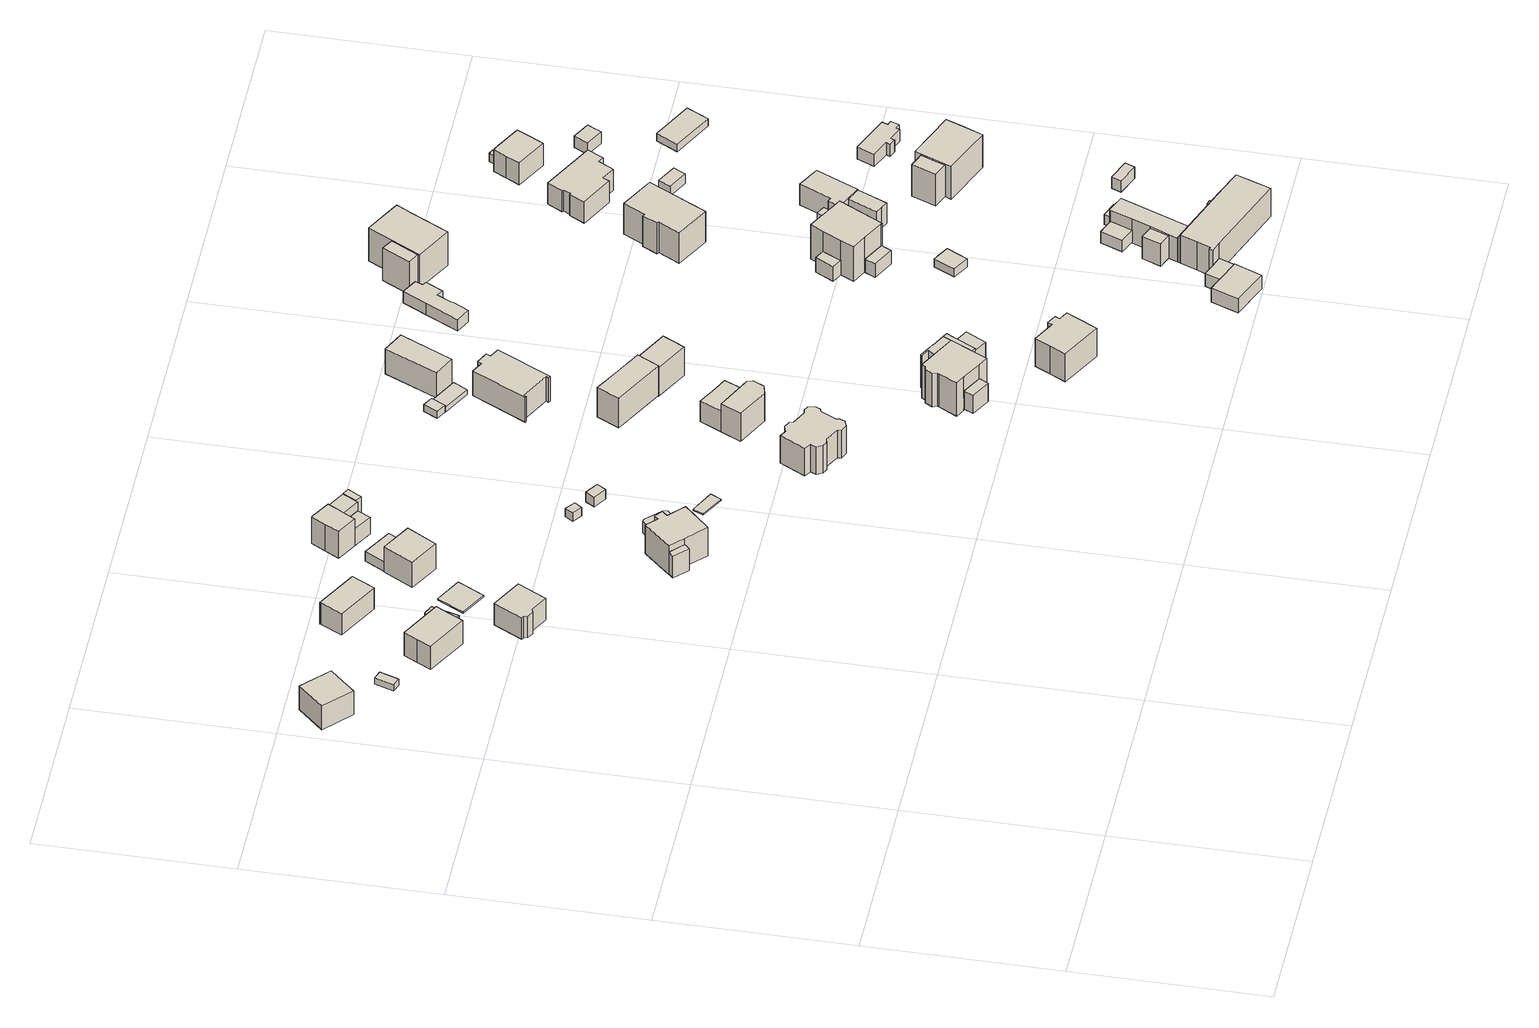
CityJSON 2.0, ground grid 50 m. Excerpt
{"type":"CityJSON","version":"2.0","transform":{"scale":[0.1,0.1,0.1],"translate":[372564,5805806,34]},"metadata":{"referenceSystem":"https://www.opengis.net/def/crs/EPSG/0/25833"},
"CityObjects":{
"building1":{"type":"Building","attributes":{"Gemeindeschluessel":"11000006","BezugspunktDach":"2200","function":"31001_1010","measuredHeight":9.87,"storeysAboveGround":2},"address":[{"country":"Germany","locality":"Berlin","thoroughfareNumber":"26","thoroughfareName":"Steinstraße"}],"geometry":[{"type":"Solid","lod":"1","boundaries":[[[[0,1,2,3,4]],[[5,6,7,8,9]],[[5,9,4,3]],[[6,5,3,2]],[[7,6,2,1]],[[8,7,1,0]],[[9,8,0,4]]]]}]},
"building2":{"type":"Building","attributes":{"Gemeindeschluessel":"11000006","BezugspunktDach":"2200","function":"31001_1000","measuredHeight":2.55,"storeysAboveGround":1},"address":[{"country":"Germany","locality":"Berlin","thoroughfareNumber":"26 (2)","thoroughfareName":"Steinstraße"}],"geometry":[{"type":"Solid","lod":"1","boundaries":[[[[10,11,12,13,14]],[[15,16,17,18,19]],[[15,19,14,13]],[[16,15,13,12]],[[17,16,12,11]],[[18,17,11,10]],[[19,18,10,14]]]]}]},
"building3":{"type":"Building","attributes":{"Gemeindeschluessel":"11000006","BezugspunktDach":"2200","function":"31001_1010","measuredHeight":8.04,"storeysAboveGround":2},"address":[{"country":"Germany","locality":"Berlin","thoroughfareNumber":"28","thoroughfareName":"Steinstraße"}],"geometry":[{"type":"Solid","lod":"1","boundaries":[[[[20,21,22,23,24,25]],[[26,27,28,29,30,31]],[[26,31,25,24]],[[27,26,24,23]],[[28,27,23,22]],[[29,28,22,21]],[[30,29,21,20]],[[31,30,20,25]]]]}]},
"building4":{"type":"Building","attributes":{"Gemeindeschluessel":"11000006","BezugspunktDach":"2200","function":"31001_1010","measuredHeight":9.19,"storeysAboveGround":1},"address":[{"country":"Germany","locality":"Berlin","thoroughfareNumber":"30","thoroughfareName":"Steinstraße"}],"geometry":[{"type":"Solid","lod":"1","boundaries":[[[[32,33,34,35,36,37,38,39]],[[40,41,42,43,44,45,46,47]],[[40,47,39,38]],[[41,40,38,37]],[[42,41,37,36]],[[43,42,36,35]],[[44,43,35,34]],[[45,44,34,33]],[[46,45,33,32]],[[47,46,32,39]]]]}]},
"building5":{"type":"Building","attributes":{"Gemeindeschluessel":"11000006","BezugspunktDach":"2200","function":"31001_2463","measuredHeight":3.49,"storeysAboveGround":1},"address":[{"country":"Germany","locality":"Berlin","thoroughfareNumber":"28 (1)","thoroughfareName":"Steinstraße"}],"geometry":[{"type":"Solid","lod":"1","boundaries":[[[[48,49,50,51,52]],[[53,54,55,56,57]],[[53,57,52,51]],[[54,53,51,50]],[[55,54,50,49]],[[56,55,49,48]],[[57,56,48,52]]]]}]},
"building6":{"type":"Building","attributes":{"Gemeindeschluessel":"11000006","BezugspunktDach":"2200","function":"31001_1010","measuredHeight":6.66,"storeysAboveGround":2},"address":[{"country":"Germany","locality":"Berlin","thoroughfareNumber":"49","thoroughfareName":"Teltower Straße"}],"geometry":[{"type":"Solid","lod":"1","boundaries":[[[[58,59,60,61,62]],[[63,64,65,66,67]],[[63,67,62,61]],[[64,63,61,60]],[[65,64,60,59]],[[66,65,59,58]],[[67,66,58,62]]]]}]},
"building7":{"type":"Building","attributes":{"Gemeindeschluessel":"11000006","BezugspunktDach":"2200","function":"31001_1010","measuredHeight":0.341,"storeysAboveGround":2},"address":[{"country":"Germany","locality":"Berlin","thoroughfareNumber":"47","thoroughfareName":"Teltower Straße"}],"geometry":[{"type":"Solid","lod":"1","boundaries":[[[[68,69,70,71]],[[72,73,74,75]],[[72,75,71,70]],[[73,72,70,69]],[[74,73,69,68]],[[75,74,68,71]]]]}]},
"building8":{"type":"Building","attributes":{"Gemeindeschluessel":"11000006","BezugspunktDach":"2200","function":"31001_1010","measuredHeight":9.01,"storeysAboveGround":1},"address":[{"country":"Germany","locality":"Berlin","thoroughfareNumber":"45","thoroughfareName":"Teltower Straße"}],"geometry":[{"type":"Solid","lod":"1","boundaries":[[[[76,77,78,79]],[[80,81,82,83]],[[80,83,79,78]],[[81,80,78,77]],[[82,81,77,76]],[[83,82,76,79]]]]}]},
"building9":{"type":"Building","attributes":{"Gemeindeschluessel":"11000006","function":"31001_1010"},"address":[{"country":"Germany","locality":"Berlin","thoroughfareNumber":"32","thoroughfareName":"Steinstraße"}],"children":["building9-1","building9-2","building9-3"]},
"building9-1":{"type":"BuildingPart","attributes":{"BezugspunktDach":"2200","measuredHeight":12.91,"storeysAboveGround":2},"parents":["building9"],"geometry":[{"type":"MultiSurface","lod":"1","boundaries":[[[84,85,86,87,88,89,90,91,92,93]],[[94,95,96,97,98,99,100,101,102,103]],[[94,103,93,92]],[[95,94,92,91]],[[96,95,91,90]],[[97,96,90,89]],[[104,105,106,97,98,97,89,88]],[[107,105,88,87]],[[98,108,98,99]],[[109,107,87,86]],[[101,100,86,85]],[[102,101,85,84]],[[110,111,84,93]],[[103,102,112,113]],[[98,97,106,105,104]],[[99,98,108,105,107]],[[100,99,107,109]],[[113,112,111,110]]]}]},
"building9-2":{"type":"BuildingPart","attributes":{"BezugspunktDach":"2200","measuredHeight":6.89,"storeysAboveGround":2},"parents":["building9"],"geometry":[{"type":"Solid","lod":"1","boundaries":[[[[114,111,110,115]],[[113,112,116,117]],[[113,117,115,110]],[[116,112,111,114]],[[117,116,114,115]],[[113,110,111,112]]]]}]},
"building9-3":{"type":"BuildingPart","attributes":{"BezugspunktDach":"2200","measuredHeight":3.41,"storeysAboveGround":2},"parents":["building9"],"geometry":[{"type":"MultiSurface","lod":"1","boundaries":[[[105,107,109,118,119,120,121,122,123,106]],[[124,125,126,127,128,129,100,99,98,97]],[[124,97,106,123]],[[125,124,123,122]],[[126,125,122,121]],[[127,126,121,120]],[[128,127,120,119]],[[129,128,119,118]],[[100,129,118,109]],[[99,100,109,107]],[[98,99,107,105]],[[98,104,105,106,97]]]}]},
"building10":{"type":"Building","attributes":{"Gemeindeschluessel":"11000006","BezugspunktDach":"2200","function":"31001_2463","measuredHeight":3.3,"storeysAboveGround":1},"address":[{"country":"Germany","locality":"Berlin","thoroughfareNumber":"45 (1)","thoroughfareName":"Teltower Straße"}],"geometry":[{"type":"Solid","lod":"1","boundaries":[[[[130,131,132,133,134]],[[135,136,137,138,139]],[[135,139,134,133]],[[136,135,133,132]],[[137,136,132,131]],[[138,137,131,130]],[[139,138,130,134]]]]}]},
"building11":{"type":"Building","attributes":{"Gemeindeschluessel":"11000006","function":"31001_1010"},"address":[{"country":"Germany","locality":"Berlin","thoroughfareNumber":"43","thoroughfareName":"Teltower Straße"}],"children":["building11-1","building11-2","building11-3","building11-4"]},
"building11-1":{"type":"BuildingPart","attributes":{"BezugspunktDach":"2200","measuredHeight":9.49,"storeysAboveGround":2},"parents":["building11"],"geometry":[{"type":"MultiSurface","lod":"1","boundaries":[[[140,141,142,143,144,145,146,147]],[[148,149,150,151,152,153,154,155]],[[148,155,147,146]],[[149,148,146,145]],[[150,149,145,144]],[[151,150,144,143]],[[156,157,158,157,159,143,142]],[[160,156,152,142,141]],[[161,162,153,154,153,141,140]],[[155,154,140,147]],[[152,158,157,156]],[[151,159,157,158]],[[153,152,156,160]],[[154,153,162,161]]]}]},
"building11-2":{"type":"BuildingPart","attributes":{"BezugspunktDach":"2200","measuredHeight":5.16,"storeysAboveGround":2},"parents":["building11"],"geometry":[{"type":"MultiSurface","lod":"1","boundaries":[[[163,164,162,161]],[[153,165,166,154]],[[166,165,164,163]],[[154,166,163,161]],[[154,167,161,162,153]],[[153,162,164,165]]]}]},
"building11-3":{"type":"BuildingPart","attributes":{"BezugspunktDach":"2200","measuredHeight":7.72,"storeysAboveGround":2},"parents":["building11"],"geometry":[{"type":"MultiSurface","lod":"1","boundaries":[[[168,169,170,171]],[[172,173,174,175]],[[176,177,178,171,170]],[[173,172,170,169]],[[174,173,169,168]],[[175,174,168,171]],[[172,179,177,176]],[[179,175,180,178,177]]]}]},
"building11-4":{"type":"BuildingPart","attributes":{"BezugspunktDach":"2200","measuredHeight":8.91,"storeysAboveGround":2},"parents":["building11"],"geometry":[{"type":"MultiSurface","lod":"1","boundaries":[[[181,178,177,176,182,159,157,160]],[[158,151,183,184,185,186,165,153]],[[153,160,156,152,158]],[[183,151,159,182]],[[184,183,182,176]],[[185,184,172,179]],[[186,185,177,179,175]],[[165,186,178,181]],[[162,164,181,160]],[[165,187,165,153]],[[158,152,156,157]],[[151,158,157,159]],[[179,172,176,177]],[[175,179,177,178]],[[153,165,187,164,162]]]}]},
"building12":{"type":"Building","attributes":{"Gemeindeschluessel":"11000006","BezugspunktDach":"2200","function":"31001_1000","measuredHeight":2.57,"storeysAboveGround":1},"address":[{"country":"Germany","locality":"Berlin","thoroughfareNumber":"32 (2)","thoroughfareName":"Steinstraße"}],"geometry":[{"type":"Solid","lod":"1","boundaries":[[[[188,189,190,191]],[[192,193,194,195]],[[192,195,191,190]],[[193,192,190,189]],[[194,193,189,188]],[[195,194,188,191]]]]}]},
"building13":{"type":"Building","attributes":{"Gemeindeschluessel":"11000006","BezugspunktDach":"2200","function":"31001_2463","measuredHeight":0.241,"storeysAboveGround":1},"address":[{"country":"Germany","locality":"Berlin","thoroughfareNumber":"9 (1)","thoroughfareName":"Bernhard-Beyer-Straße"}],"geometry":[{"type":"Solid","lod":"1","boundaries":[[[[196,197,198,199]],[[200,201,202,203]],[[200,203,199,198]],[[201,200,198,197]],[[202,201,197,196]],[[203,202,196,199]]]]}]},
"building14":{"type":"Building","attributes":{"Gemeindeschluessel":"11000006","BezugspunktDach":"2200","function":"31001_1000","measuredHeight":3,"storeysAboveGround":1},"address":[{"country":"Germany","locality":"Berlin","thoroughfareNumber":"32 (1)","thoroughfareName":"Steinstraße"}],"geometry":[{"type":"Solid","lod":"1","boundaries":[[[[204,205,206,207]],[[208,209,210,211]],[[208,211,207,206]],[[209,208,206,205]],[[210,209,205,204]],[[211,210,204,207]]]]}]},
"building15":{"type":"Building","attributes":{"Gemeindeschluessel":"11000006","BezugspunktDach":"2200","function":"31001_1010","measuredHeight":8.69,"storeysAboveGround":1},"address":[{"country":"Germany","locality":"Berlin","thoroughfareNumber":"9","thoroughfareName":"Bernhard-Beyer-Straße"}],"geometry":[{"type":"Solid","lod":"1","boundaries":[[[[212,213,214,215,216,217,218,219,220,221,222,223,224,225,226,227,228,229,230,231,232,233,234]],[[235,236,237,238,239,240,241,242,243,244,245,246,247,248,249,250,251,252,253,254,255,256,257]],[[235,257,234,233]],[[236,235,233,232]],[[237,236,232,231]],[[238,237,231,230]],[[239,238,230,229]],[[240,239,229,228]],[[241,240,228,227]],[[242,241,227,226]],[[243,242,226,225]],[[244,243,225,224]],[[245,244,224,223]],[[246,245,223,222]],[[247,246,222,221]],[[248,247,221,220]],[[249,248,220,219]],[[250,249,219,218]],[[251,250,218,217]],[[252,251,217,216]],[[253,252,216,215]],[[254,253,215,214]],[[255,254,214,213]],[[256,255,213,212]],[[257,256,212,234]]]]}]},
"building16":{"type":"Building","attributes":{"Gemeindeschluessel":"11000006","function":"31001_1010"},"address":[{"country":"Germany","locality":"Berlin","thoroughfareNumber":"10","thoroughfareName":"Bernhard-Beyer-Straße"}],"children":["building16-1","building16-2"]},
"building16-1":{"type":"BuildingPart","attributes":{"BezugspunktDach":"2200","measuredHeight":8.66,"storeysAboveGround":2},"parents":["building16"],"geometry":[{"type":"MultiSurface","lod":"1","boundaries":[[[258,259,260,261,262,263]],[[264,265,266,267,268,269]],[[264,269,263,262]],[[265,270,271,272,264,262,261]],[[266,265,261,260]],[[267,266,260,259]],[[268,267,259,258]],[[269,268,258,263]],[[264,272,271,270]]]}]},
"building16-2":{"type":"BuildingPart","attributes":{"BezugspunktDach":"2200","measuredHeight":8.11,"storeysAboveGround":2},"parents":["building16"],"geometry":[{"type":"MultiSurface","lod":"1","boundaries":[[[271,273,274,275,272]],[[276,277,278,270,264]],[[276,264,272,275]],[[277,276,275,274]],[[278,277,274,273]],[[270,278,273,271]],[[279,264,270,271,272]]]}]},
"building17":{"type":"Building","attributes":{"Gemeindeschluessel":"11000006","BezugspunktDach":"2200","function":"31001_1010","measuredHeight":10.1,"storeysAboveGround":2},"address":[{"country":"Germany","locality":"Berlin","thoroughfareNumber":"11A","thoroughfareName":"Bernhard-Beyer-Straße"}],"geometry":[{"type":"Solid","lod":"1","boundaries":[[[[280,281,282,283,284]],[[285,286,287,288,289]],[[285,289,284,283]],[[286,285,283,282]],[[287,286,282,281]],[[288,287,281,280]],[[289,288,280,284]]]]}]},
"building18":{"type":"Building","attributes":{"Gemeindeschluessel":"11000006","BezugspunktDach":"2200","function":"31001_1000","measuredHeight":2.81,"storeysAboveGround":1},"address":[{"country":"Germany","locality":"Berlin","thoroughfareNumber":"12 (2)","thoroughfareName":"Bernhard-Beyer-Straße"}],"geometry":[{"type":"Solid","lod":"1","boundaries":[[[[290,291,292,293,294]],[[295,296,297,298,299]],[[295,299,294,293]],[[296,295,293,292]],[[297,296,292,291]],[[298,297,291,290]],[[299,298,290,294]]]]}]},
"building19":{"type":"Building","attributes":{"Gemeindeschluessel":"11000006","function":"31001_1010"},"address":[{"country":"Germany","locality":"Berlin","thoroughfareNumber":"8","thoroughfareName":"Bernhard-Beyer-Straße"}],"children":["building19-1","building19-2","building19-3","building19-4","building19-5"]},
"building19-1":{"type":"BuildingPart","attributes":{"BezugspunktDach":"2200","measuredHeight":12.34,"storeysAboveGround":2},"parents":["building19"],"geometry":[{"type":"MultiSurface","lod":"1","boundaries":[[[300,301,302,303,304,305,306,307,308,309,310,311,312,313,314]],[[315,316,317,318,319,320,321,322,323,324,325,326,327,328,329]],[[315,329,314,313]],[[316,315,313,312]],[[317,316,312,311]],[[318,317,311,310]],[[319,318,310,309]],[[320,319,309,308]],[[321,320,308,307]],[[322,321,307,306]],[[330,331,332,306,305]],[[333,331,305,304]],[[325,334,333,324,304,303]],[[327,326,302,301]],[[335,336,337,338,339,328,327,301,300]],[[329,328,300,314]],[[323,322,332,331,330]],[[324,323,331,333]],[[324,333,334,325,340]],[[339,338,337,336,335]]]}]},
"building19-2":{"type":"BuildingPart","attributes":{"BezugspunktDach":"2200","measuredHeight":10.66,"storeysAboveGround":2},"parents":["building19"],"geometry":[{"type":"Solid","lod":"1","boundaries":[[[[341,342,343,344,345]],[[346,347,348,349,350]],[[348,347,343,342]],[[349,348,342,341]],[[350,349,341,345]],[[346,350,345,344]],[[346,344,343,347]]]]}]},
"building19-3":{"type":"BuildingPart","attributes":{"BezugspunktDach":"2200","measuredHeight":5.67,"storeysAboveGround":2},"parents":["building19"],"geometry":[{"type":"MultiSurface","lod":"1","boundaries":[[[351,337,336,352]],[[339,338,353,354]],[[339,354,352,336]],[[353,338,337,351]],[[354,353,351,352]],[[338,339,355,336,337]]]}]},
"building19-4":{"type":"BuildingPart","attributes":{"BezugspunktDach":"2200","measuredHeight":10.22,"storeysAboveGround":2},"parents":["building19"],"geometry":[{"type":"MultiSurface","lod":"1","boundaries":[[[356,332,331,357,358,359,360,361,362,363,364,365,366]],[[367,368,369,370,371,372,373,374,375,323,322,376,377]],[[367,377,366,365]],[[368,367,365,364]],[[369,368,364,363]],[[370,369,363,362]],[[371,370,362,361]],[[372,371,361,360]],[[373,372,360,359]],[[374,373,359,358]],[[375,374,358,357]],[[376,322,332,356]],[[377,376,356,366]],[[375,357,331,323]],[[378,322,323,331,332]]]}]},
"building19-5":{"type":"BuildingPart","attributes":{"BezugspunktDach":"2200","measuredHeight":10.22,"storeysAboveGround":2},"parents":["building19"],"geometry":[{"type":"MultiSurface","lod":"1","boundaries":[[[379,380,381,357,334]],[[375,382,347,350,325]],[[324,323,331,323,383]],[[382,375,357,381]],[[347,382,381,380]],[[345,344,343,380,379]],[[325,350,379,334]],[[331,323,324,333]],[[325,334,333,324]],[[375,383,323,331,384,357]],[[350,385,346,344,345]],[[386,346,347,343,344]]]}]},
"building20":{"type":"Building","attributes":{"Gemeindeschluessel":"11000006","BezugspunktDach":"2200","function":"51009_1610","measuredHeight":5.73,"storeysAboveGround":0},"address":[{"country":"Germany","locality":"Berlin"}],"geometry":[{"type":"Solid","lod":"1","boundaries":[[[[387,388,389,390]],[[391,392,393,394]],[[391,394,390,389]],[[392,391,389,388]],[[393,392,388,387]],[[394,393,387,390]]]]}]},
"building21":{"type":"Building","attributes":{"Gemeindeschluessel":"11000006","BezugspunktDach":"2200","function":"31001_1010","measuredHeight":7.69,"storeysAboveGround":2},"address":[{"country":"Germany","locality":"Berlin","thoroughfareNumber":"12","thoroughfareName":"Bernhard-Beyer-Straße"}],"geometry":[{"type":"Solid","lod":"1","boundaries":[[[[395,396,397,398,399,400,401,402,403,404,405,406]],[[407,408,409,410,411,412,413,414,415,416,417,418]],[[407,418,406,405]],[[408,407,405,404]],[[409,408,404,403]],[[410,409,403,402]],[[411,410,402,401]],[[412,411,401,400]],[[413,412,400,399]],[[414,413,399,398]],[[415,414,398,397]],[[416,415,397,396]],[[417,416,396,395]],[[418,417,395,406]]]]}]},
"building22":{"type":"Building","attributes":{"Gemeindeschluessel":"11000006","BezugspunktDach":"2200","function":"31001_2463","measuredHeight":1.49,"storeysAboveGround":1},"address":[{"country":"Germany","locality":"Berlin","thoroughfareNumber":"12 (1)","thoroughfareName":"Bernhard-Beyer-Straße"}],"geometry":[{"type":"Solid","lod":"1","boundaries":[[[[419,420,421,422]],[[423,424,425,426]],[[423,426,422,421]],[[424,423,421,420]],[[425,424,420,419]],[[426,425,419,422]]]]}]},
"building23":{"type":"Building","attributes":{"Gemeindeschluessel":"11000006","BezugspunktDach":"2200","function":"31001_1010","measuredHeight":11.15,"storeysAboveGround":1},"address":[{"country":"Germany","locality":"Berlin","thoroughfareNumber":"8A","thoroughfareName":"Bernhard-Beyer-Straße"}],"geometry":[{"type":"Solid","lod":"1","boundaries":[[[[427,428,429,430,431,432,433,434,435,436]],[[437,438,439,440,441,442,443,444,445,446]],[[437,446,436,435]],[[438,437,435,434]],[[439,438,434,433]],[[440,439,433,432]],[[441,440,432,431]],[[442,441,431,430]],[[443,442,430,429]],[[444,443,429,428]],[[445,444,428,427]],[[446,445,427,436]]]]}]},
"building24":{"type":"Building","attributes":{"Gemeindeschluessel":"11000006","BezugspunktDach":"2200","function":"31001_1010","measuredHeight":9.5,"storeysAboveGround":2},"address":[{"country":"Germany","locality":"Berlin","thoroughfareNumber":"11","thoroughfareName":"Bernhard-Beyer-Straße"}],"geometry":[{"type":"Solid","lod":"1","boundaries":[[[[447,448,449,450]],[[451,452,453,454]],[[451,454,450,449]],[[452,451,449,448]],[[453,452,448,447]],[[454,453,447,450]]]]}]},
"building25":{"type":"Building","attributes":{"Gemeindeschluessel":"11000006","BezugspunktDach":"2200","function":"31001_1010","measuredHeight":9.23,"storeysAboveGround":2},"address":[{"country":"Germany","locality":"Berlin","thoroughfareNumber":"17","thoroughfareName":"Bernhard-Beyer-Straße"}],"geometry":[{"type":"Solid","lod":"1","boundaries":[[[[455,456,457,458]],[[459,460,461,462]],[[459,462,458,457]],[[460,459,457,456]],[[461,460,456,455]],[[462,461,455,458]]]]}]},
"building26":{"type":"Building","attributes":{"Gemeindeschluessel":"11000006","function":"31001_1010"},"address":[{"country":"Germany","locality":"Berlin","thoroughfareNumber":"8 (2)","thoroughfareName":"Malergarten"}],"children":["building26-1","building26-2"]},
"building26-1":{"type":"BuildingPart","attributes":{"BezugspunktDach":"2200","measuredHeight":4.77,"storeysAboveGround":1},"parents":["building26"],"geometry":[{"type":"MultiSurface","lod":"1","boundaries":[[[463,464,465,466,467]],[[468,469,470,471,472]],[[468,472,467,466]],[[469,468,466,465]],[[473,474,469,465,464]],[[471,470,464,463]],[[472,471,463,467]],[[470,469,474,473]]]}]},
"building26-2":{"type":"BuildingPart","attributes":{"BezugspunktDach":"2200","measuredHeight":4.08,"storeysAboveGround":1},"parents":["building26"],"geometry":[{"type":"MultiSurface","lod":"1","boundaries":[[[473,475,476,477,474]],[[478,479,480,470,469]],[[478,469,474,477]],[[479,478,477,476]],[[480,479,476,475]],[[470,480,475,473]],[[481,469,470,473,474]]]}]},
"building27":{"type":"Building","attributes":{"Gemeindeschluessel":"11000006","BezugspunktDach":"2200","function":"31001_2723","measuredHeight":3.46,"storeysAboveGround":1},"address":[{"country":"Germany","locality":"Berlin","thoroughfareNumber":"14 (1)","thoroughfareName":"Bernhard-Beyer-Straße"}],"geometry":[{"type":"Solid","lod":"1","boundaries":[[[[482,483,484,485,486,487,488,489,490,491,492]],[[493,494,495,496,497,498,499,500,501,502,503]],[[493,503,492,491]],[[494,493,491,490]],[[495,494,490,489]],[[496,495,489,488]],[[497,496,488,487]],[[498,497,487,486]],[[499,498,486,485]],[[500,499,485,484]],[[501,500,484,483]],[[502,501,483,482]],[[503,502,482,492]]]]}]},
"building28":{"type":"Building","attributes":{"Gemeindeschluessel":"11000006","BezugspunktDach":"2200","function":"31001_1000","measuredHeight":3.03,"storeysAboveGround":1},"address":[{"country":"Germany","locality":"Berlin","thoroughfareNumber":"8A (1)","thoroughfareName":"Bernhard-Beyer-Straße"}],"geometry":[{"type":"Solid","lod":"1","boundaries":[[[[504,505,506,507,508]],[[509,510,511,512,513]],[[509,513,508,507]],[[510,509,507,506]],[[511,510,506,505]],[[512,511,505,504]],[[513,512,504,508]]]]}]},
"building29":{"type":"Building","attributes":{"Gemeindeschluessel":"11000006","function":"31001_1010"},"address":[{"country":"Germany","locality":"Berlin","thoroughfareNumber":"7","thoroughfareName":"Bernhard-Beyer-Straße"}],"children":["building29-1","building29-2","building29-3"]},
"building29-1":{"type":"BuildingPart","attributes":{"BezugspunktDach":"2200","measuredHeight":13.65,"storeysAboveGround":2},"parents":["building29"],"geometry":[{"type":"MultiSurface","lod":"1","boundaries":[[[514,515,516,517,518,519,520,521,522,523]],[[524,525,526,527,528,529,530,531,532,533]],[[524,533,523,522]],[[534,535,524,522,521]],[[526,525,521,520]],[[527,526,520,519]],[[528,527,519,518]],[[529,528,518,517]],[[530,529,517,516]],[[531,530,516,515]],[[532,536,537,531,515,514]],[[533,532,514,523]],[[525,524,535,534]],[[531,537,536,532]]]}]},
"building29-2":{"type":"BuildingPart","attributes":{"BezugspunktDach":"2200","measuredHeight":4.16,"storeysAboveGround":2},"parents":["building29"],"geometry":[{"type":"MultiSurface","lod":"1","boundaries":[[[538,537,536,539]],[[540,541,542,543]],[[540,543,539,536]],[[541,540,532,531,537]],[[542,541,537,538]],[[543,542,538,539]],[[536,537,531,532]]]}]},
"building29-3":{"type":"BuildingPart","attributes":{"BezugspunktDach":"2200","measuredHeight":4.5,"storeysAboveGround":2},"parents":["building29"],"geometry":[{"type":"MultiSurface","lod":"1","boundaries":[[[535,534,544,545]],[[546,525,524,547]],[[546,547,545,544]],[[525,546,544,534]],[[547,524,535,545]],[[524,525,548,534,535]]]}]},
"building30":{"type":"Building","attributes":{"Gemeindeschluessel":"11000006","function":"31001_1010"},"address":[{"country":"Germany","locality":"Berlin","thoroughfareNumber":"10, 12, 14, 8","thoroughfareName":"Malergarten"}],"children":["building30-1","building30-2","building30-3","building30-4","building30-5"]},
"building30-1":{"type":"BuildingPart","attributes":{"BezugspunktDach":"2200","measuredHeight":9.71,"storeysAboveGround":2},"parents":["building30"],"geometry":[{"type":"MultiSurface","lod":"1","boundaries":[[[549,550,551,552,553,554,555,556,557,558]],[[559,560,561,562,563,564,565,566,567,568]],[[559,568,558,557]],[[560,559,557,556]],[[561,560,556,555]],[[562,561,555,554]],[[569,570,571,554,553]],[[564,563,553,552]],[[565,564,552,551]],[[566,565,551,550]],[[567,566,550,549]],[[568,567,549,558]],[[563,562,571,570,569]]]}]},
"building30-2":{"type":"BuildingPart","attributes":{"BezugspunktDach":"2200","measuredHeight":7.75,"storeysAboveGround":2},"parents":["building30"],"geometry":[{"type":"MultiSurface","lod":"1","boundaries":[[[570,572,573,574,575,576,577,578,571]],[[579,580,581,582,583,584,585,563,562]],[[579,562,571,578]],[[586,587,578,577]],[[581,580,577,576]],[[582,581,576,575]],[[583,582,575,574]],[[584,583,574,573]],[[585,584,573,572]],[[563,585,572,570]],[[580,579,587,586]],[[562,563,570,571,588]]]}]},
"building30-3":{"type":"BuildingPart","attributes":{"BezugspunktDach":"2200","measuredHeight":7.62,"storeysAboveGround":2},"parents":["building30"],"geometry":[{"type":"Solid","lod":"1","boundaries":[[[[589,590,591,592]],[[593,594,595,596]],[[593,596,592,591]],[[594,593,591,590]],[[596,595,589,592]],[[595,594,590,589]]]]}]},
"building30-4":{"type":"BuildingPart","attributes":{"BezugspunktDach":"2200","measuredHeight":4.24,"storeysAboveGround":2},"parents":["building30"],"geometry":[{"type":"Solid","lod":"1","boundaries":[[[[597,598,599,600]],[[601,602,603,604]],[[601,604,600,599]],[[602,601,599,598]],[[604,603,597,600]],[[603,602,598,597]]]]}]},
"building30-5":{"type":"BuildingPart","attributes":{"BezugspunktDach":"2200","measuredHeight":8.02,"storeysAboveGround":2},"parents":["building30"],"geometry":[{"type":"MultiSurface","lod":"1","boundaries":[[[586,605,606,607,608,609,610,611,587]],[[595,594,612,613,614,615,616,580,579]],[[595,579,587,611]],[[590,589,611,610]],[[612,594,610,609]],[[613,612,609,608],[603,602,598,597]],[[614,613,608,607]],[[615,614,607,606]],[[616,615,606,605]],[[580,616,605,586]],[[594,595,589,590]],[[598,602,603,597]],[[579,580,586,587]]]}]},
"building31":{"type":"Building","attributes":{"Gemeindeschluessel":"11000006","BezugspunktDach":"2200","function":"51009_1610","measuredHeight":8.62,"storeysAboveGround":0},"address":[{"country":"Germany","locality":"Berlin"}],"geometry":[{"type":"Solid","lod":"1","boundaries":[[[[617,618,619,620]],[[621,622,623,624]],[[621,624,620,619]],[[622,621,619,618]],[[623,622,618,617]],[[624,623,617,620]]]]}]},
"building32":{"type":"Building","attributes":{"Gemeindeschluessel":"11000006","function":"31001_1010"},"address":[{"country":"Germany","locality":"Berlin","thoroughfareNumber":"14","thoroughfareName":"Bernhard-Beyer-Straße"}],"children":["building32-1","building32-2","building32-3"]},
"building32-1":{"type":"BuildingPart","attributes":{"BezugspunktDach":"2200","measuredHeight":13.43,"storeysAboveGround":2},"parents":["building32"],"geometry":[{"type":"MultiSurface","lod":"1","boundaries":[[[625,626,627,628,629,630,631]],[[632,633,634,635,636,637,638]],[[632,638,631,630]],[[633,639,640,641,630,629]],[[634,633,629,628]],[[635,634,628,627]],[[636,635,627,626]],[[637,642,643,644,626,625]],[[638,637,625,631]],[[632,641,640,639,633,645]],[[636,644,643,642]]]}]},
"building32-2":{"type":"BuildingPart","attributes":{"BezugspunktDach":"2200","measuredHeight":10.04,"storeysAboveGround":2},"parents":["building32"],"geometry":[{"type":"MultiSurface","lod":"1","boundaries":[[[640,639,646,647]],[[648,633,632,649]],[[648,649,647,646]],[[633,648,646,639]],[[649,632,640,647]],[[633,639,640,632,650]]]}]},
"building32-3":{"type":"BuildingPart","attributes":{"BezugspunktDach":"2200","measuredHeight":7.44,"storeysAboveGround":2},"parents":["building32"],"geometry":[{"type":"Solid","lod":"1","boundaries":[[[[651,652,653,654,655,656,657,658,659,660,661,662,663,664,665,644,643]],[[636,666,667,668,669,670,671,672,673,674,675,676,677,678,679,680,642]],[[666,636,644,665]],[[667,666,665,664]],[[668,667,664,663]],[[669,668,663,662]],[[670,669,662,661]],[[671,670,661,660]],[[672,671,660,659]],[[673,672,659,658]],[[674,673,658,657]],[[675,674,657,656]],[[676,675,656,655]],[[677,676,655,654]],[[678,677,654,653]],[[679,678,653,652]],[[680,679,652,651]],[[642,680,651,643]],[[636,642,643,644]]]]}]},
"building33":{"type":"Building","attributes":{"Gemeindeschluessel":"11000006","BezugspunktDach":"2200","function":"31001_1000","measuredHeight":3.04,"storeysAboveGround":1},"address":[{"country":"Germany","locality":"Berlin","thoroughfareNumber":"8 (1)","thoroughfareName":"Malergarten"}],"geometry":[{"type":"Solid","lod":"1","boundaries":[[[[681,682,683,684,685]],[[686,687,688,689,690]],[[686,690,685,684]],[[687,686,684,683]],[[688,687,683,682]],[[689,688,682,681]],[[690,689,681,685]]]]}]},
"building34":{"type":"Building","attributes":{"Gemeindeschluessel":"11000006","function":"31001_1010"},"address":[{"country":"Germany","locality":"Berlin","thoroughfareNumber":"6","thoroughfareName":"Bernhard-Beyer-Straße"}],"children":["building34-1","building34-2"]},
"building34-1":{"type":"BuildingPart","attributes":{"BezugspunktDach":"2200","measuredHeight":11.92,"storeysAboveGround":3},"parents":["building34"],"geometry":[{"type":"MultiSurface","lod":"1","boundaries":[[[691,692,693,694,695,696,697,698,699,700]],[[701,702,703,704,705,706,707,708,709,710]],[[701,710,700,699]],[[702,701,699,698]],[[703,702,698,697]],[[704,703,697,696]],[[705,704,696,695]],[[706,705,695,694]],[[707,706,694,693]],[[708,707,711,712,713,714,693,692]],[[709,708,692,691]],[[710,709,691,700]],[[714,713,712,711]]]}]},
"building34-2":{"type":"BuildingPart","attributes":{"BezugspunktDach":"2200","measuredHeight":4.18,"storeysAboveGround":3},"parents":["building34"],"geometry":[{"type":"Solid","lod":"1","boundaries":[[[[715,716,717,714,713]],[[711,718,719,720,712]],[[718,711,714,717]],[[719,718,717,716]],[[720,719,716,715]],[[712,720,715,713]],[[712,713,714,711]]]]}]},
"building35":{"type":"Building","attributes":{"Gemeindeschluessel":"11000006","function":"31001_1010"},"address":[{"country":"Germany","locality":"Berlin","thoroughfareNumber":"7 (1)","thoroughfareName":"Bernhard-Beyer-Straße"}],"children":["building35-1","building35-2"]},
"building35-1":{"type":"BuildingPart","attributes":{"BezugspunktDach":"2200","measuredHeight":6.54,"storeysAboveGround":2},"parents":["building35"],"geometry":[{"type":"MultiSurface","lod":"1","boundaries":[[[721,722,723,724,725,726,727]],[[728,729,730,731,732,733,734]],[[728,734,727,726]],[[729,728,726,725]],[[730,729,725,724]],[[731,730,724,723]],[[732,731,723,722]],[[735,736,737,736,738,722,721]],[[734,733,721,727]],[[733,737,736,735]],[[732,738,736,737]]]}]},
"building35-2":{"type":"BuildingPart","attributes":{"BezugspunktDach":"2200","measuredHeight":6.67,"storeysAboveGround":2},"parents":["building35"],"geometry":[{"type":"Solid","lod":"1","boundaries":[[[[739,740,738,736,735,741]],[[733,737,732,742,743,744]],[[733,744,741,735]],[[742,732,738,740]],[[743,742,740,739]],[[744,743,739,741]],[[737,733,735,736]],[[732,737,736,738]]]]}]},
"building36":{"type":"Building","attributes":{"Gemeindeschluessel":"11000006","BezugspunktDach":"2200","function":"31001_1000","measuredHeight":5.5,"storeysAboveGround":1},"address":[{"country":"Germany","locality":"Berlin","thoroughfareNumber":"8 (4)","thoroughfareName":"Malergarten"}],"geometry":[{"type":"Solid","lod":"1","boundaries":[[[[745,746,747,748]],[[749,750,751,752]],[[749,752,748,747]],[[750,749,747,746]],[[751,750,746,745]],[[752,751,745,748]]]]}]},
"building37":{"type":"Building","attributes":{"Gemeindeschluessel":"11000006","function":"31001_1010"},"address":[{"country":"Germany","locality":"Berlin","thoroughfareNumber":"6A","thoroughfareName":"Bernhard-Beyer-Straße"}],"children":["building37-1","building37-2"]},
"building37-1":{"type":"BuildingPart","attributes":{"BezugspunktDach":"2200","measuredHeight":11.72,"storeysAboveGround":2},"parents":["building37"],"geometry":[{"type":"MultiSurface","lod":"1","boundaries":[[[753,754,755,756,757,758,759,760]],[[761,762,763,764,765,766,767,768]],[[761,768,760,759]],[[769,770,761,759,758]],[[771,769,762,758,757]],[[764,763,757,756]],[[765,764,756,755]],[[766,765,755,754]],[[767,766,754,753]],[[768,767,753,760]],[[762,761,770,769]],[[763,772,762,769,771]]]}]},
"building37-2":{"type":"BuildingPart","attributes":{"BezugspunktDach":"2200","measuredHeight":10.86,"storeysAboveGround":2},"parents":["building37"],"geometry":[{"type":"MultiSurface","lod":"1","boundaries":[[[770,771,773,774]],[[775,763,761,776]],[[775,776,774,773]],[[763,775,773,771]],[[763,762,761]],[[776,761,770,774]],[[761,762,769,770,777]],[[771,769,762,763]]]}]},
"building38":{"type":"Building","attributes":{"Gemeindeschluessel":"11000006","BezugspunktDach":"2200","function":"31001_1010","measuredHeight":6.79,"storeysAboveGround":2},"address":[{"country":"Germany","locality":"Berlin","thoroughfareNumber":"5","thoroughfareName":"Bernhard-Beyer-Straße"}],"geometry":[{"type":"Solid","lod":"1","boundaries":[[[[778,779,780,781,782,783,784,785,786,787,788,789]],[[790,791,792,793,794,795,796,797,798,799,800,801]],[[790,801,789,788]],[[791,790,788,787]],[[792,791,787,786]],[[793,792,786,785]],[[794,793,785,784]],[[795,794,784,783]],[[796,795,783,782]],[[797,796,782,781]],[[798,797,781,780]],[[799,798,780,779]],[[800,799,779,778]],[[801,800,778,789]]]]}]},
"building39":{"type":"Building","attributes":{"Gemeindeschluessel":"11000006","BezugspunktDach":"2200","function":"31001_2463","measuredHeight":3.38,"storeysAboveGround":1},"address":[{"country":"Germany","locality":"Berlin","thoroughfareNumber":"6 (1)","thoroughfareName":"Bernhard-Beyer-Straße"}],"geometry":[{"type":"Solid","lod":"1","boundaries":[[[[802,803,804,805,806]],[[807,808,809,810,811]],[[807,811,806,805]],[[808,807,805,804]],[[809,808,804,803]],[[810,809,803,802]],[[811,810,802,806]]]]}]},
"building40":{"type":"Building","attributes":{"Gemeindeschluessel":"11000006","BezugspunktDach":"2200","function":"31001_1000","measuredHeight":3.84,"storeysAboveGround":1},"address":[{"country":"Germany","locality":"Berlin","thoroughfareNumber":"6A (1)","thoroughfareName":"Bernhard-Beyer-Straße"}],"geometry":[{"type":"Solid","lod":"1","boundaries":[[[[812,813,814,815,816,817,818,819,820,821,822,823]],[[824,825,826,827,828,829,830,831,832,833,834,835]],[[824,835,823,822]],[[825,824,822,821]],[[826,825,821,820]],[[827,826,820,819]],[[828,827,819,818]],[[829,828,818,817]],[[830,829,817,816]],[[831,830,816,815]],[[832,831,815,814]],[[833,832,814,813]],[[834,833,813,812]],[[835,834,812,823]]]]}]},
"building41":{"type":"Building","attributes":{"Gemeindeschluessel":"11000006","BezugspunktDach":"2200","function":"31001_1010","measuredHeight":9.01,"storeysAboveGround":1},"address":[{"country":"Germany","locality":"Berlin","thoroughfareNumber":"4","thoroughfareName":"Bernhard-Beyer-Straße"}],"geometry":[{"type":"Solid","lod":"1","boundaries":[[[[836,837,838,839,840,841,842]],[[843,844,845,846,847,848,849]],[[843,849,842,841]],[[844,843,841,840]],[[845,844,840,839]],[[846,845,839,838]],[[847,846,838,837]],[[848,847,837,836]],[[849,848,836,842]]]]}]},
"building42":{"type":"Building","attributes":{"Gemeindeschluessel":"11000006","BezugspunktDach":"2200","function":"31001_2463","measuredHeight":2.67,"storeysAboveGround":1},"address":[{"country":"Germany","locality":"Berlin","thoroughfareNumber":"4 (2)","thoroughfareName":"Bernhard-Beyer-Straße"}],"geometry":[{"type":"Solid","lod":"1","boundaries":[[[[850,851,852,853]],[[854,855,856,857]],[[854,857,853,852]],[[855,854,852,851]],[[856,855,851,850]],[[857,856,850,853]]]]}]},
"building43":{"type":"Building","attributes":{"Gemeindeschluessel":"11000006","BezugspunktDach":"2200","function":"31001_1000","measuredHeight":5.09,"storeysAboveGround":1},"address":[{"country":"Germany","locality":"Berlin","thoroughfareNumber":"4 (1)","thoroughfareName":"Bernhard-Beyer-Straße"}],"geometry":[{"type":"Solid","lod":"1","boundaries":[[[[858,859,860,861,862]],[[863,864,865,866,867]],[[863,867,862,861]],[[864,863,861,860]],[[865,864,860,859]],[[866,865,859,858]],[[867,866,858,862]]]]}]},
"building44":{"type":"Building","attributes":{"Gemeindeschluessel":"11000006","BezugspunktDach":"2200","function":"31001_2463","measuredHeight":2.33,"storeysAboveGround":1},"address":[{"country":"Germany","locality":"Berlin","thoroughfareNumber":"5 (1)","thoroughfareName":"Bernhard-Beyer-Straße"}],"geometry":[{"type":"Solid","lod":"1","boundaries":[[[[868,869,870,871]],[[872,873,874,875]],[[872,875,871,870]],[[873,872,870,869]],[[874,873,869,868]],[[875,874,868,871]]]]}]}
},
"vertices":[
[78,1829,101],[109,1862,101],[140,1895,101],[72,1959,101],[10,1893,101],[72,1959,27],[140,1895,27],[109,1862,27],[78,1829,27],[10,1893,27],
[208,1745,41],[225,1794,41],[214,1798,41],[202,1802,41],[185,1753,41],[202,1802,22],[214,1798,22],[225,1794,22],[208,1745,22],[185,1753,22],
[385,1624,94],[407,1666,94],[423,1695,94],[317,1752,94],[298,1717,94],[279,1681,94],[298,1717,21],[317,1752,21],[423,1695,21],[407,1666,21],[385,1624,21],[279,1681,21],
[426,1485,94],[429,1475,94],[445,1466,94],[455,1469,94],[500,1445,94],[540,1519,94],[460,1562,94],[420,1488,94],[460,1562,27],[540,1519,27],[500,1445,27],[455,1469,27],[445,1466,27],[429,1475,27],[426,1485,27],[420,1488,27],
[445,1644,55],[465,1714,55],[440,1726,55],[423,1695,55],[407,1666,55],[423,1695,20],[440,1726,20],[465,1714,20],[445,1644,20],[407,1666,20],
[459,1852,97],[490,1910,97],[383,1968,97],[381,1964,97],[352,1910,97],[381,1964,30],[383,1968,30],[490,1910,30],[459,1852,30],[352,1910,30],
[556,1605,30],[593,1674,30],[524,1711,30],[488,1642,30],[524,1711,26],[593,1674,26],[556,1605,26],[488,1642,26],
[630,1735,108],[674,1811,108],[597,1854,108],[554,1778,108],[597,1854,29],[674,1811,29],[630,1735,29],[554,1778,29],
[752,1158,115],[801,1111,115],[865,1177,115],[825,1214,115],[837,1228,115],[819,1243,115],[810,1232,115],[782,1258,115],[780,1257,115],[717,1190,115],[780,1257,26],[782,1258,26],[810,1232,26],[819,1243,26],[837,1228,26],[825,1214,26],[865,1177,26],[801,1111,26],[752,1158,26],[717,1190,26],[837,1228,38],[837,1228,60],[819,1243,60],[825,1214,60],[837,1228,49],[865,1177,60],[717,1190,96],[752,1158,96],[752,1158,28],[717,1190,28],
[738,1144,96],[704,1177,96],[738,1144,28],[704,1177,28],
[873,1186,60],[873,1198,60],[905,1228,60],[902,1239,60],[864,1278,60],[855,1279,60],[855,1279,26],[864,1278,26],[902,1239,26],[905,1228,26],[873,1198,26],[873,1186,26],
[674,1811,60],[688,1837,60],[702,1862,60],[626,1905,60],[597,1854,60],[626,1905,31],[702,1862,31],[688,1837,31],[674,1811,31],[597,1854,31],
[673,1939,117],[691,1971,117],[694,1975,117],[714,2011,117],[667,2038,117],[662,2041,117],[641,2004,117],[621,1968,117],[641,2004,33],[662,2041,33],[667,2038,33],[714,2011,33],[694,1975,33],[691,1971,33],[673,1939,33],[621,1968,33],[694,1975,112],[703,1991,112],[703,1991,33],[714,2011,112],[691,1971,112],[673,1939,85],[691,1971,85],
[722,1911,85],[740,1944,85],[740,1944,33],[722,1911,33],[673,1939,46],
[758,1939,114],[779,1975,114],[763,1984,114],[743,1948,114],[763,1984,36],[779,1975,36],[758,1939,36],[743,1948,36],[763,1984,112],[752,1964,112],[743,1948,112],[752,1964,36],[743,1948,103],
[740,1944,112],[718,2009,112],[718,2009,33],[763,1984,33],[752,1964,33],[743,1948,33],[740,1944,66],
[891,1433,49],[905,1452,49],[881,1470,49],[867,1450,49],[881,1470,23],[905,1452,23],[891,1433,23],[867,1450,23],
[1008,1118,26],[1022,1146,26],[960,1177,26],[947,1150,26],[960,1177,23],[1022,1146,23],[1008,1118,23],[947,1150,23],
[960,1388,54],[975,1411,54],[942,1432,54],[927,1409,54],[942,1432,24],[975,1411,24],[960,1388,24],[927,1409,24],
[1169,933,91],[1163,918,91],[1171,903,91],[1183,897,91],[1194,900,91],[1231,880,91],[1232,870,91],[1251,862,91],[1267,869,91],[1272,882,91],[1271,891,91],[1291,931,91],[1299,934,91],[1305,946,91],[1301,965,91],[1289,971,91],[1278,969,91],[1240,988,91],[1238,997,91],[1222,1005,91],[1204,999,91],[1187,1009,91],[1152,944,91],[1187,1009,5],[1204,999,5],[1222,1005,5],[1238,997,5],[1240,988,5],[1278,969,5],[1289,971,5],[1301,965,5],[1305,946,5],[1299,934,5],[1291,931,5],[1271,891,5],[1272,882,5],[1267,869,5],[1251,862,5],[1232,870,5],[1231,880,5],[1194,900,5],[1183,897,5],[1171,903,5],[1163,918,5],[1169,933,5],[1152,944,5],
[1301,1069,117],[1327,1076,117],[1340,1103,117],[1336,1118,117],[1244,1163,117],[1218,1111,117],[1244,1163,30],[1336,1118,30],[1340,1103,30],[1327,1076,30],[1301,1069,30],[1218,1111,30],[1330,1121,30],[1330,1121,95],[1244,1163,95],
[1354,1175,95],[1312,1196,95],[1271,1218,95],[1271,1218,30],[1312,1196,30],[1354,1175,30],[1244,1163,67],
[1351,1334,118],[1381,1390,118],[1314,1426,118],[1247,1462,118],[1217,1405,118],[1247,1462,26],[1314,1426,26],[1381,1390,26],[1351,1334,26],[1217,1405,26],
[1170,1815,71],[1189,1851,71],[1176,1858,71],[1163,1865,71],[1144,1829,71],[1163,1865,50],[1176,1858,50],[1189,1851,50],[1170,1815,50],[1144,1829,50],
[1451,616,113],[1502,589,113],[1527,576,113],[1548,616,113],[1552,623,113],[1577,671,113],[1521,700,113],[1501,710,113],[1477,723,113],[1472,713,113],[1461,711,113],[1450,692,113],[1455,681,113],[1452,676,113],[1427,629,113],[1452,676,9],[1455,681,9],[1450,692,9],[1461,711,9],[1472,713,9],[1477,723,9],[1501,710,9],[1521,700,9],[1577,671,9],[1552,623,9],[1548,616,9],[1527,576,9],[1502,589,9],[1451,616,9],[1427,629,9],[1577,671,42],[1577,671,112],[1521,700,112],[1552,623,112],[1548,616,112],[1451,616,48],[1451,616,70],[1502,589,70],[1502,589,13],[1451,616,13],[1550,620,9],
[1594,591,105],[1623,643,105],[1587,662,105],[1573,636,105],[1560,609,105],[1573,636,9],[1587,662,9],[1623,643,9],[1594,591,9],[1560,609,9],
[1489,565,70],[1439,591,70],[1489,565,13],[1439,591,13],[1451,616,39],
[1531,717,112],[1588,692,112],[1553,710,112],[1554,711,112],[1550,713,112],[1535,720,112],[1531,723,112],[1531,722,112],[1517,730,112],[1513,732,112],[1510,728,112],[1513,732,9],[1517,730,9],[1531,722,9],[1531,723,9],[1535,720,9],[1550,713,9],[1554,711,9],[1553,710,9],[1588,692,9],[1531,717,9],[1510,728,9],[1521,700,44],
[1560,609,112],[1587,662,112],[1600,686,112],[1600,686,9],[1584,684,9],[1586,688,112],[1561,613,9],[1573,636,78],
[1521,700,81],[1531,717,81],[1510,728,81],[1501,710,81],[1510,728,23],[1531,717,23],[1521,700,23],[1501,710,23],
[1183,1621,119],[1186,1628,119],[1263,1589,119],[1259,1582,119],[1265,1579,119],[1336,1719,119],[1311,1732,119],[1317,1743,119],[1286,1758,119],[1281,1747,119],[1250,1763,119],[1178,1623,119],[1250,1763,42],[1281,1747,42],[1286,1758,42],[1317,1743,42],[1311,1732,42],[1336,1719,42],[1265,1579,42],[1259,1582,42],[1263,1589,42],[1186,1628,42],[1183,1621,42],[1178,1623,42],
[1243,1775,64],[1263,1812,64],[1189,1851,64],[1170,1815,64],[1189,1851,49],[1263,1812,49],[1243,1775,49],[1170,1815,49],
[1706,344,93],[1727,384,93],[1748,424,93],[1724,437,93],[1730,449,93],[1706,462,93],[1700,450,93],[1644,480,93],[1623,440,93],[1602,400,93],[1623,440,5],[1644,480,5],[1700,450,5],[1706,462,5],[1730,449,5],[1724,437,5],[1748,424,5],[1727,384,5],[1706,344,5],[1602,400,5],
[1437,1288,111],[1467,1345,111],[1381,1390,111],[1351,1334,111],[1381,1390,23],[1467,1345,23],[1437,1288,23],[1351,1334,23],
[1272,1818,128],[1336,1953,128],[1280,1980,128],[1216,1844,128],[1280,1980,50],[1336,1953,50],[1272,1818,50],[1216,1844,50],
[2003,2,62],[2032,73,62],[1972,96,62],[1935,111,62],[1908,41,62],[1935,111,19],[1972,96,19],[2032,73,19],[2003,2,19],[1908,41,19],[2032,73,60],[1972,96,60],
[2047,113,60],[2020,122,60],[1988,135,60],[1988,135,19],[2020,122,19],[2047,113,19],[1972,96,49],
[1495,1820,91],[1518,1861,91],[1517,1865,91],[1536,1903,91],[1553,1893,91],[1577,1938,91],[1567,1944,91],[1575,1963,91],[1534,1985,91],[1501,1923,91],[1457,1839,91],[1501,1923,56],[1534,1985,56],[1575,1963,56],[1567,1944,56],[1577,1938,56],[1553,1893,56],[1536,1903,56],[1517,1865,56],[1518,1861,56],[1495,1820,56],[1457,1839,56],
[1942,701,53],[1970,755,53],[1949,766,53],[1928,778,53],[1900,724,53],[1928,778,28],[1949,766,28],[1970,755,28],[1942,701,28],[1900,724,28],
[1864,933,149],[1919,904,149],[1922,902,149],[1983,1017,149],[1963,1027,149],[1941,1039,149],[1886,1068,149],[1868,1035,149],[1843,987,149],[1825,953,149],[1843,987,41],[1868,1035,41],[1886,1068,41],[1941,1039,41],[1963,1027,41],[1983,1017,41],[1922,902,41],[1919,904,41],[1864,933,41],[1825,953,41],[1868,1035,86],[1843,987,86],[1864,933,82],[1919,904,82],
[1905,877,82],[1850,906,82],[1864,933,40],[1919,904,40],[1905,877,40],[1850,906,40],
[1842,1048,86],[1817,1001,86],[1842,1048,41],[1817,1001,41],[1868,1035,59],
[2047,113,106],[2267,30,106],[2283,75,106],[2300,120,106],[2229,147,106],[2061,209,106],[2043,165,106],[2029,131,106],[2024,133,106],[2020,122,106],[2024,133,18],[2029,131,18],[2043,165,18],[2061,209,18],[2229,147,18],[2300,120,18],[2283,75,18],[2267,30,18],[2047,113,18],[2020,122,18],[2229,147,65],[2229,147,96],[2061,209,96],
[2231,152,96],[2207,161,96],[2209,166,96],[2197,170,96],[2195,166,96],[2110,198,96],[2063,216,96],[2063,216,18],[2110,198,18],[2195,166,18],[2197,170,18],[2209,166,18],[2207,161,18],[2231,152,18],[2110,198,93],[2063,216,93],[2061,209,76],
[2073,240,88],[2092,288,88],[2060,301,88],[2041,253,88],[2060,301,18],[2092,288,18],[2073,240,18],[2041,253,18],
[2111,335,58],[2133,391,58],[2093,407,58],[2071,351,58],[2093,407,22],[2133,391,22],[2111,335,22],[2071,351,22],
[2180,375,93],[2150,388,93],[2134,394,93],[2133,391,93],[2111,335,93],[2092,288,93],[2073,240,93],[2111,335,18],[2133,391,18],[2134,394,18],[2150,388,18],[2180,375,18],
[1963,1027,128],[1977,1054,128],[1955,1066,128],[1941,1039,128],[1955,1066,42],[1977,1054,42],[1963,1027,42],[1941,1039,42],
[1697,1908,151],[1751,2009,151],[1771,2045,151],[1678,2095,151],[1645,2033,151],[1607,1963,151],[1604,1958,151],[1607,1963,47],[1645,2033,47],[1678,2095,47],[1771,2045,47],[1751,2009,47],[1697,1908,47],[1604,1958,47],[1645,2033,148],[1607,1963,148],[1607,1963,98],[1723,1958,47],[1723,1958,121],[1751,2009,121],[1643,2030,47],
[1615,2050,148],[1577,1979,148],[1615,2050,47],[1577,1979,47],[1607,1964,47],
[1730,1953,121],[1736,1963,121],[1741,1962,121],[1746,1962,121],[1751,1963,121],[1755,1965,121],[1759,1969,121],[1762,1973,121],[1764,1978,121],[1764,1983,121],[1764,1988,121],[1762,1993,121],[1759,1997,121],[1755,2001,121],[1756,2006,121],[1756,2006,47],[1755,2001,47],[1759,1997,47],[1762,1993,47],[1764,1988,47],[1764,1983,47],[1764,1978,47],[1762,1973,47],[1759,1969,47],[1755,1965,47],[1751,1963,47],[1746,1962,47],[1741,1962,47],[1736,1963,47],[1730,1953,47],
[2180,375,55],[2189,372,55],[2198,396,55],[2159,411,55],[2150,388,55],[2159,411,24],[2198,396,24],[2189,372,24],[2180,375,24],[2150,388,24],
[1897,1324,140],[1920,1368,140],[1953,1429,140],[1976,1474,140],[1889,1520,140],[1859,1464,140],[1854,1467,140],[1834,1429,140],[1839,1426,140],[1809,1371,140],[1839,1426,44],[1834,1429,44],[1854,1467,44],[1859,1464,44],[1889,1520,44],[1976,1474,44],[1953,1429,44],[1920,1368,44],[1897,1324,44],[1809,1371,44],[1953,1429,53],[1920,1368,53],[1920,1368,86],[1953,1429,86],
[1960,1347,86],[1992,1408,86],[1973,1419,86],[1973,1419,53],[1992,1408,53],[1960,1347,53],
[2043,1007,107],[2080,991,107],[2130,1100,107],[2073,1130,107],[2036,1048,107],[2026,1052,107],[2012,1021,107],[2026,1052,42],[2036,1048,42],[2073,1130,42],[2130,1100,42],[2080,991,42],[2043,1007,42],[2012,1021,42],[2043,1007,106],[2062,999,106],[2062,999,42],[2080,991,106],
[2027,923,106],[2045,915,106],[2009,932,106],[2045,915,42],[2027,923,42],[2009,932,42],
[2332,371,63],[2342,396,63],[2287,417,63],[2277,393,63],[2287,417,27],[2342,396,27],[2332,371,27],[2277,393,27],
[2290,730,142],[2309,777,142],[2328,825,142],[2201,876,142],[2195,860,142],[2182,828,142],[2170,797,142],[2163,781,142],[2170,797,39],[2182,828,39],[2195,860,39],[2201,876,39],[2328,825,39],[2309,777,39],[2290,730,39],[2163,781,39],[2182,828,138],[2170,797,138],[2195,860,138],[2184,834,39],
[2157,875,138],[2132,813,138],[2157,875,39],[2132,813,39],[2170,797,129],
[1992,1574,114],[2001,1592,114],[2036,1573,114],[2057,1612,114],[2072,1604,114],[2094,1645,114],[1959,1716,114],[1938,1677,114],[1941,1675,114],[1931,1656,114],[1928,1657,114],[1907,1618,114],[1928,1657,47],[1931,1656,47],[1941,1675,47],[1938,1677,47],[1959,1716,47],[2094,1645,47],[2072,1604,47],[2057,1612,47],[2036,1573,47],[2001,1592,47],[1992,1574,47],[1907,1618,47],
[2089,1409,81],[2097,1425,81],[2105,1440,81],[2054,1467,81],[2037,1436,81],[2054,1467,51],[2105,1440,51],[2097,1425,51],[2089,1409,51],[2037,1436,51],
[2291,962,79],[2287,952,79],[2304,945,79],[2308,955,79],[2344,940,79],[2347,949,79],[2360,944,79],[2369,966,79],[2356,971,79],[2362,986,79],[2263,1027,79],[2244,982,79],[2263,1027,41],[2362,986,41],[2356,971,41],[2369,966,41],[2360,944,41],[2347,949,41],[2344,940,41],[2308,955,41],[2304,945,41],[2287,952,41],[2291,962,41],[2244,982,41],
[2092,1752,118],[2111,1787,118],[2129,1822,118],[2067,1855,118],[2049,1864,118],[2030,1830,118],[2012,1795,118],[2030,1830,50],[2049,1864,50],[2067,1855,50],[2129,1822,50],[2111,1787,50],[2092,1752,50],[2012,1795,50],
[2129,1822,77],[2143,1848,77],[2081,1881,77],[2067,1855,77],[2081,1881,51],[2143,1848,51],[2129,1822,51],[2067,1855,51],
[2200,1633,82],[2209,1651,82],[2219,1669,82],[2174,1693,82],[2155,1657,82],[2174,1693,46],[2219,1669,46],[2209,1651,46],[2200,1633,46],[2155,1657,46],
[2310,1396,68],[2339,1452,68],[2235,1506,68],[2205,1450,68],[2235,1506,45],[2339,1452,45],[2310,1396,45],[2205,1450,45]
]}
